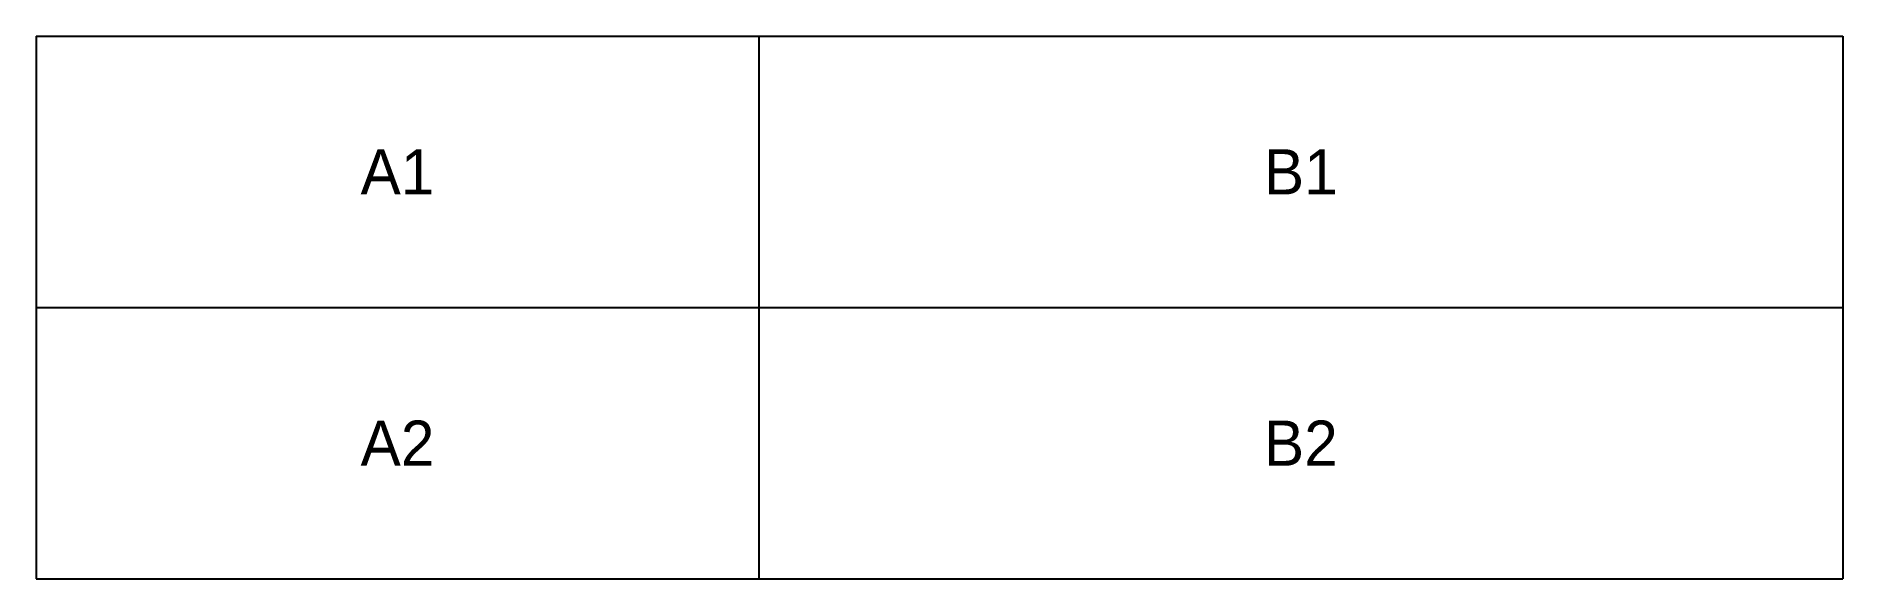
# Model space of a CAD drawing. Header units: millimetres. Extents: x 0 to 100, y 970 to 1000.
import ezdxf

# ---------------------------------------------------------------- set-up
doc = ezdxf.new("R2010")
doc.units = ezdxf.units.MM

# ---------------------------------------------------------------- blocks, each defined once
blk = doc.blocks.new('*T1')
at = {"color": 0, "linetype": 'ByBlock', "lineweight": -2}
for p, q in [((0, 0), (100, 0)), ((0, 0), (0, -30)), ((40, 0), (40, -30)), ((100, 0), (100, -30)), ((0, -15), (100, -15)), ((0, -30), (100, -30))]:
    blk.add_line(p, q, dxfattribs=at)
at = {"color": 0, "char_height": 2.5, "attachment_point": 5}
for s, insert, width in [('A1', (20, -7.5), 38), ('B1', (70, -7.5), 58), ('A2', (20, -22.5), 38), ('B2', (70, -22.5), 58)]:
    blk.add_mtext(s, dxfattribs=dict(at, insert=insert, width=width))

msp = doc.modelspace()

# ---------------------------------------------------------------- block references
msp.add_blockref('*T1', (0, 1000))

doc.saveas('drawing.dxf')
